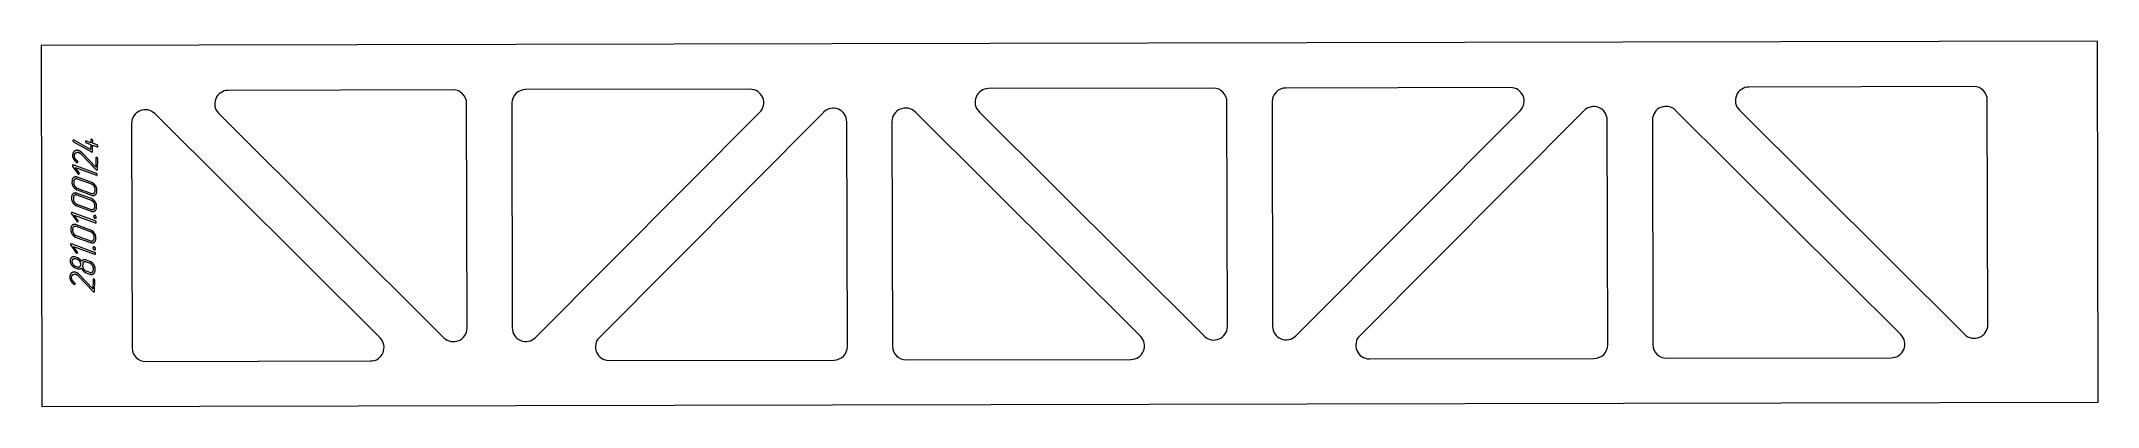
# Model space of a CAD drawing. Header units: millimetres. Extents: x -1 to 2275, y 0 to 405.
import ezdxf

# ---------------------------------------------------------------- set-up
doc = ezdxf.new("R2010")
doc.units = ezdxf.units.MM
doc.linetypes.add('K5LT_BASIC', pattern=[0])
doc.layers.add('Engraving', color=7, linetype='Continuous')

msp = doc.modelspace()

# ---------------------------------------------------------------- linework, layer by layer
at = {"color": 143, "linetype": 'K5LT_BASIC', "lineweight": 15, "true_color": 0x33acca}
for p, q in [((2274.3, 404.9), (-0.9, 400)), ((-0.9, 400), (0, 0)), ((2274.3, 404.9), (2275.1, 4.9)), ((454.9, 351), (206.2, 350.4)), ((783.7, 351.7), (534.9, 351.2)), ((1296.4, 352.8), (1047.6, 352.3)), ((1625.2, 353.5), (1376.4, 353)), ((2137.8, 354.6), (1889, 354.1)), ((374.2, 76.4), (124.9, 324.7)), ((195.6, 324.8), (444.9, 76.6)), ((470.5, 87.2), (470, 336)), ((520, 336.1), (520.5, 87.3)), ((546.2, 76.8), (794.4, 326.1)), ((865.1, 326.3), (616.9, 76.9)), ((1215.6, 78.2), (966.3, 326.5)), ((1037, 326.6), (1286.4, 78.4)), ((1311.9, 89.1), (1311.4, 337.8)), ((1361.4, 338), (1361.9, 89.2)), ((1387.6, 78.6), (1635.8, 327.9)), ((1706.5, 328.1), (1458.3, 78.8)), ((2057.1, 80.1), (1807.7, 328.3)), ((1878.5, 328.5), (2127.8, 80.2)), ((2153.4, 90.9), (2152.8, 339.7)), ((99.3, 314), (99.9, 65.2)), ((891.3, 66.9), (890.7, 315.7)), ((940.7, 315.8), (941.3, 67)), ((1732.7, 68.8), (1732.2, 317.6)), ((1782.2, 317.7), (1782.7, 68.9)), ((114.9, 50.2), (363.7, 50.8)), ((627.5, 51.4), (876.3, 51.9)), ((956.3, 52.1), (1205.1, 52.6)), ((1468.9, 53.2), (1717.7, 53.7)), ((1797.7, 53.9), (2046.5, 54.4)), ((2275.1, 4.9), (0, 0))]:
    msp.add_line(p, q, dxfattribs=at)
for centre, start, end in [((206.2, 335.4), 90.1245, 225.1245), ((455, 336), 0.1245, 90.1245), ((535, 336.2), 90.1245, 180.1245), ((783.8, 336.7), 315.1245, 90.1245), ((1047.6, 337.3), 90.1245, 225.1245), ((1296.4, 337.8), 0.1245, 90.1245), ((1376.4, 338), 90.1245, 180.1245), ((1625.2, 338.5), 315.1245, 90.1245), ((1889, 339.1), 90.1245, 225.1245), ((2137.8, 339.6), 0.1245, 90.1245), ((114.3, 314), 45.1245, 180.1245), ((875.7, 315.7), 0.1245, 135.1245), ((955.7, 315.9), 45.1245, 180.1245), ((1717.2, 317.5), 0.1245, 135.1245), ((1797.2, 317.7), 45.1245, 180.1245), ((363.6, 65.8), 270.1245, 45.1245), ((455.5, 87.2), 225.1245, 0.1245), ((535.5, 87.4), 180.1245, 315.1245), ((627.5, 66.4), 135.1245, 270.1245), ((1205.1, 67.6), 270.1245, 45.1245), ((1296.9, 89), 225.1245, 0.1245), ((1376.9, 89.2), 180.1245, 315.1245), ((1468.9, 68.2), 135.1245, 270.1245), ((1717.7, 68.7), 270.1245, 0.1245), ((1797.7, 68.9), 180.1245, 270.1245), ((2046.5, 69.4), 270.1245, 45.1245), ((2138.4, 90.9), 225.1245, 0.1245), ((114.9, 65.2), 180.1245, 270.1245), ((876.3, 66.9), 270.1245, 0.1245), ((956.3, 67.1), 180.1245, 270.1245)]:
    msp.add_arc(centre, 15, start, end, dxfattribs=at)
at = {"layer": 'Engraving', "color": 143, "linetype": 'K5LT_BASIC', "lineweight": 15, "true_color": 0x33acca}
for p, q in [((34.3, 294.7), (34.5, 294)), ((35, 293.5), (54.7, 282.3)), ((35.5, 295.3), (35.3, 295.4)), ((53.9, 284.8), (35.5, 295.3)), ((42.3, 280.8), (42.9, 280.2)), ((42.9, 280.2), (43.7, 279.5)), ((43.7, 279.5), (59.9, 262.6)), ((59.5, 265.5), (44.8, 280.8)), ((49.1, 292.3), (54.1, 290.5)), ((54.1, 292.5), (49.2, 294.3)), ((54.1, 290.5), (53.9, 284.8)), ((54.2, 295.5), (54.1, 292.5)), ((54.7, 282.3), (54.9, 282.2)), ((55.9, 282.8), (56.1, 289.8)), ((56.1, 291.8), (56.2, 294.8)), ((61, 290), (56.1, 291.8)), ((56.1, 289.8), (61, 288)), ((59.7, 275.5), (59.5, 265.5)), ((61.4, 262.9), (61.7, 274.8)), ((33.9, 266.3), (39.7, 258.2)), ((60.3, 258.4), (34.7, 267.8)), ((37, 264.9), (60.3, 256.4)), ((41.1, 259.1), (37, 264.9)), ((38.4, 270.7), (38.8, 270.5)), ((55.1, 248.4), (39.3, 254.2)), ((55.1, 246.4), (39.3, 252.2)), ((32.9, 232.6), (32.8, 230.6)), ((33.3, 250.3), (33.2, 248.4)), ((34.8, 231.8), (34.8, 229.9)), ((35.2, 249.6), (35.2, 247.6)), ((54.7, 230.6), (38.9, 236.4)), ((54.7, 228.6), (38.9, 234.4)), ((39, 242.2), (54.8, 236.4)), ((39, 240.2), (54.8, 234.4)), ((58.9, 239), (58.9, 241)), ((60.8, 238.3), (60.9, 240.2)), ((32.7, 213.7), (38.5, 205.6)), ((59.1, 205.8), (33.5, 215.2)), ((35.8, 212.3), (59.1, 203.8)), ((39.9, 206.5), (35.8, 212.3)), ((38.6, 224.4), (54.4, 218.7)), ((38.6, 222.4), (54.4, 216.7)), ((58.5, 221.2), (58.5, 223.2)), ((60.4, 220.5), (60.5, 222.5)), ((32.1, 197.8), (32, 195.8)), ((34, 197), (34, 195)), ((37.8, 189.6), (53.6, 183.9)), ((37.8, 187.6), (53.6, 181.9)), ((53.9, 195.8), (38.1, 201.6)), ((53.9, 193.8), (38.1, 199.6)), ((57.7, 186.4), (57.7, 188.4)), ((59.6, 185.7), (59.7, 187.7)), ((31.2, 161.9), (31.2, 161.3)), ((31.2, 161.3), (31.3, 160.6)), ((31.3, 160.6), (31.6, 159.5)), ((31.9, 178.9), (37.7, 170.8)), ((58.3, 171), (32.7, 180.4)), ((39.1, 171.7), (35, 177.5)), ((35, 177.5), (58.3, 169)), ((36, 166.1), (35, 166.2)), ((36.7, 166), (36, 166.1)), ((37.3, 165.8), (36.7, 166)), ((39.3, 163), (37.2, 163.8)), ((39.3, 165), (37.3, 165.8)), ((53.1, 159), (49.1, 160.4)), ((53.1, 161), (49.2, 162.4)), ((37, 153.8), (39, 153.1)), ((37.1, 155.8), (39.1, 155.1)), ((39.2, 146), (39.9, 145.4)), ((39.9, 145.4), (40.6, 144.8)), ((40.6, 144.8), (56.8, 127.8)), ((56.4, 130.7), (41.8, 146)), ((45.1, 157.9), (45, 155.9)), ((48.8, 148.5), (52.8, 147.1)), ((48.9, 150.5), (52.8, 149)), ((56.6, 140.7), (56.4, 130.7)), ((56.9, 151.6), (56.9, 153.6)), ((58.3, 128.1), (58.6, 140)), ((58.9, 150.9), (58.9, 152.8)), ((35.4, 135.9), (35.7, 135.7))]:
    msp.add_line(p, q, dxfattribs=at)
for points in [[(54.5, 296.1), (54.2, 295.9), (54.2, 295.5)], [(55.2, 296.2), (54.8, 296.3), (54.5, 296.1)], [(55.9, 295.6), (55.6, 296), (55.2, 296.2)], [(35.9, 283), (34, 281.5), (33.9, 278.7)], [(33.9, 278.7), (33.8, 276.6), (34.9, 274.6)], [(34.6, 295.3), (34.3, 295.1), (34.3, 294.7)], [(34.5, 294), (34.6, 293.7), (35, 293.5)], [(35.3, 295.4), (34.8, 295.6), (34.6, 295.3)], [(34.9, 274.6), (36.1, 272.4), (38.4, 270.7)], [(40.9, 283.6), (38, 284.7), (35.9, 283)], [(35.9, 278), (35.9, 279), (36.3, 279.9)], [(36.6, 275.2), (35.9, 276.7), (35.9, 278)], [(36.3, 279.9), (36.7, 280.7), (37.4, 281.2)], [(39.2, 272.3), (37.3, 273.7), (36.6, 275.2)], [(37.4, 281.2), (38.8, 282.3), (40.8, 281.6)], [(40.8, 281.6), (41.6, 281.3), (42.3, 280.8)], [(42.7, 282.6), (41.8, 283.3), (40.9, 283.6)], [(44.8, 280.8), (43.7, 282), (42.7, 282.6)], [(48.4, 294.3), (48.2, 294), (48.2, 293.7)], [(48.2, 293.7), (48.2, 293.3), (48.5, 292.9)], [(49.2, 294.3), (48.7, 294.5), (48.4, 294.3)], [(48.5, 292.9), (48.8, 292.4), (49.1, 292.3)], [(54.9, 282.2), (55.3, 282), (55.6, 282.2)], [(55.6, 282.2), (55.9, 282.4), (55.9, 282.8)], [(56.2, 294.8), (56.2, 295.3), (55.9, 295.6)], [(60, 276.1), (59.7, 275.9), (59.7, 275.5)], [(60.7, 276.2), (60.4, 276.3), (60, 276.1)], [(61.4, 275.7), (61.1, 276), (60.7, 276.2)], [(61.8, 289.4), (61.5, 289.8), (61, 290)], [(61, 288), (61.5, 287.8), (61.7, 288)], [(61.7, 274.8), (61.7, 275.3), (61.4, 275.7)], [(61.7, 288), (62, 288.4), (62, 288.6)], [(62, 288.6), (62, 289.1), (61.8, 289.4)], [(35.1, 253.9), (33.3, 252.8), (33.3, 250.3)], [(33.9, 267.7), (33.7, 267.5), (33.7, 267.1)], [(33.7, 267.1), (33.7, 266.7), (33.9, 266.3)], [(34.7, 267.8), (34.2, 267.9), (33.9, 267.7)], [(39.3, 254.2), (36.9, 255.1), (35.1, 253.9)], [(36.5, 252), (35.3, 251.3), (35.2, 249.6)], [(39.3, 252.2), (37.7, 252.8), (36.5, 252)], [(38.8, 270.5), (39.2, 270.4), (39.5, 270.6)], [(39.6, 271.8), (39.5, 272.1), (39.2, 272.3)], [(39.5, 270.6), (39.8, 270.8), (39.8, 271.2)], [(39.8, 271.2), (39.7, 271.6), (39.6, 271.8)], [(39.7, 258.2), (40.2, 257.7), (40.4, 257.7)], [(40.4, 257.7), (40.8, 257.5), (41.1, 257.7)], [(41.4, 258.3), (41.4, 258.7), (41.1, 259.1)], [(41.1, 257.7), (41.4, 257.9), (41.4, 258.3)], [(59.9, 262.6), (60, 262.4), (60.3, 262.3)], [(60.3, 262.3), (60.7, 262.2), (61.1, 262.3)], [(61.1, 257.8), (60.8, 258.2), (60.3, 258.4)], [(60.3, 256.4), (60.8, 256.2), (61, 256.4)], [(61, 256.4), (61.3, 256.8), (61.3, 257)], [(61.1, 262.3), (61.4, 262.5), (61.4, 262.9)], [(61.3, 257), (61.3, 257.5), (61.1, 257.8)], [(32.8, 230.6), (32.8, 228.1), (34.5, 225.7)], [(34.7, 236.2), (32.9, 235), (32.9, 232.6)], [(33.2, 248.4), (33.2, 245.8), (34.9, 243.5)], [(38.9, 236.4), (36.4, 237.3), (34.7, 236.2)], [(36.1, 234.2), (34.9, 233.5), (34.8, 231.8)], [(34.8, 229.9), (34.7, 228.2), (35.9, 226.6)], [(34.9, 243.5), (36.6, 241.1), (39, 240.2)], [(35.2, 247.6), (35.2, 246), (36.3, 244.4)], [(38.9, 234.4), (37.3, 235), (36.1, 234.2)], [(36.3, 244.4), (37.4, 242.8), (39, 242.2)], [(58.8, 227.3), (57.1, 229.7), (54.7, 230.6)], [(57.4, 226.4), (56.4, 228), (54.7, 228.6)], [(54.8, 236.4), (56.4, 235.9), (57.6, 236.6)], [(54.8, 234.4), (57.3, 233.5), (59, 234.8)], [(59.2, 245.1), (57.5, 247.5), (55.1, 248.4)], [(57.9, 244.2), (56.8, 245.8), (55.1, 246.4)], [(57.6, 236.6), (58.8, 237.4), (58.9, 239)], [(58.9, 241), (59, 242.6), (57.9, 244.2)], [(59, 234.8), (60.8, 236), (60.8, 238.3)], [(60.9, 240.2), (60.9, 242.7), (59.2, 245.1)], [(32.7, 215.1), (32.5, 214.9), (32.5, 214.5)], [(32.5, 214.5), (32.5, 214.1), (32.7, 213.7)], [(33.5, 215.2), (33, 215.3), (32.7, 215.1)], [(34.5, 225.7), (36.2, 223.3), (38.6, 222.4)], [(35.9, 226.6), (37, 225), (38.6, 224.4)], [(38.5, 205.6), (39, 205.1), (39.2, 205.1)], [(39.2, 205.1), (39.6, 204.9), (39.9, 205.1)], [(40.2, 205.7), (40.2, 206.1), (39.9, 206.5)], [(39.9, 205.1), (40.2, 205.3), (40.2, 205.7)], [(54.4, 218.7), (56, 218.1), (57.2, 218.9)], [(54.4, 216.7), (56.9, 215.8), (58.6, 217)], [(57.2, 218.9), (58.4, 219.6), (58.5, 221.2)], [(57.7, 211.7), (57.3, 211.4), (57.2, 210.9)], [(57.2, 210.9), (57.2, 210.2), (57.8, 209.6)], [(58.5, 223.2), (58.5, 224.8), (57.4, 226.4)], [(58.8, 211.9), (58.2, 212.1), (57.7, 211.7)], [(57.8, 209.6), (58.3, 209), (58.7, 208.9)], [(58.6, 217), (60.4, 218.2), (60.4, 220.5)], [(58.7, 208.9), (59.3, 208.7), (59.8, 208.9)], [(60.5, 222.5), (60.5, 225), (58.8, 227.3)], [(59.7, 211.1), (59.3, 211.7), (58.8, 211.9)], [(59.9, 205.2), (59.6, 205.6), (59.1, 205.8)], [(60.2, 209.8), (60.2, 210.5), (59.7, 211.1)], [(59.8, 208.9), (60.2, 209.1), (60.2, 209.8)], [(60.1, 204.4), (60.1, 204.9), (59.9, 205.2)], [(32, 195.8), (32, 193.3), (33.7, 190.9)], [(33.9, 201.3), (32.1, 200.2), (32.1, 197.8)], [(33.7, 190.9), (35.4, 188.5), (37.8, 187.6)], [(38.1, 201.6), (35.7, 202.5), (33.9, 201.3)], [(35.3, 199.4), (34.1, 198.7), (34, 197)], [(34, 195), (34, 193.4), (35.1, 191.8)], [(35.1, 191.8), (36.2, 190.2), (37.8, 189.6)], [(38.1, 199.6), (36.5, 200.2), (35.3, 199.4)], [(53.6, 183.9), (55.2, 183.3), (56.4, 184)], [(53.6, 181.9), (56.1, 181), (57.8, 182.2)], [(58, 192.5), (56.3, 194.9), (53.9, 195.8)], [(56.7, 191.6), (55.6, 193.2), (53.9, 193.8)], [(56.4, 184), (57.6, 184.8), (57.7, 186.4)], [(57.7, 188.4), (57.8, 190), (56.7, 191.6)], [(57.8, 182.2), (59.6, 183.4), (59.6, 185.7)], [(59.7, 187.7), (59.7, 190.1), (58, 192.5)], [(59.1, 203.8), (59.6, 203.6), (59.8, 203.8)], [(59.8, 203.8), (60.1, 204.3), (60.1, 204.4)], [(33.1, 165.6), (31.3, 164.4), (31.2, 161.9)], [(31.6, 159.5), (32, 158.3), (32.8, 157.1)], [(32, 180.3), (31.7, 180.1), (31.7, 179.7)], [(31.7, 179.7), (31.7, 179.3), (31.9, 178.9)], [(32.7, 180.4), (32.2, 180.5), (32, 180.3)], [(35, 166.2), (33.9, 166.1), (33.1, 165.6)], [(34.4, 163.6), (33.3, 162.9), (33.2, 161.2)], [(33.2, 161.2), (33.2, 159.6), (34.3, 158)], [(37.2, 163.8), (35.6, 164.4), (34.4, 163.6)], [(37.7, 170.8), (38.2, 170.3), (38.4, 170.3)], [(38.4, 170.3), (38.8, 170.1), (39.1, 170.3)], [(39.4, 170.9), (39.4, 171.3), (39.1, 171.7)], [(39.1, 170.3), (39.4, 170.5), (39.4, 170.9)], [(41.8, 163.5), (40.7, 164.5), (39.3, 165)], [(42, 160.8), (40.9, 162.4), (39.3, 163)], [(43.8, 161.1), (42.9, 162.6), (41.8, 163.5)], [(43.1, 157.6), (43.1, 159.2), (42, 160.8)], [(46, 162.6), (44.5, 162.3), (43.8, 161.1)], [(46.3, 160.3), (45.1, 159.6), (45.1, 157.9)], [(49.2, 162.4), (47.5, 163), (46, 162.6)], [(49.1, 160.4), (47.5, 161), (46.3, 160.3)], [(57.3, 157.7), (55.6, 160.1), (53.1, 161)], [(56.9, 176.9), (56.5, 176.6), (56.4, 176.1)], [(56.4, 176.1), (56.4, 175.4), (57, 174.8)], [(58, 177), (57.4, 177.2), (56.9, 176.9)], [(57, 174.8), (57.6, 174.2), (57.9, 174.1)], [(57.9, 174.1), (58.5, 173.8), (59, 174.1)], [(59, 176.3), (58.5, 176.9), (58, 177)], [(59.1, 170.4), (58.8, 170.8), (58.3, 171)], [(58.3, 169), (58.8, 168.8), (59, 169)], [(59.4, 175), (59.4, 175.7), (59, 176.3)], [(59, 174.1), (59.4, 174.3), (59.4, 175)], [(59, 169), (59.3, 169.4), (59.3, 169.6)], [(59.3, 169.6), (59.3, 170.1), (59.1, 170.4)], [(32.9, 148.3), (30.9, 146.7), (30.8, 143.9)], [(30.8, 143.9), (30.8, 141.8), (31.8, 139.8)], [(31.8, 139.8), (33, 137.6), (35.4, 135.9)], [(32.8, 157.1), (34.7, 154.7), (37, 153.8)], [(32.8, 143.2), (32.9, 144.2), (33.3, 145.1)], [(33.5, 140.4), (32.8, 141.9), (32.8, 143.2)], [(37.8, 148.8), (34.9, 149.9), (32.9, 148.3)], [(33.3, 145.1), (33.7, 145.9), (34.3, 146.4)], [(36.1, 137.5), (34.3, 138.9), (33.5, 140.4)], [(34.3, 158), (35.4, 156.4), (37.1, 155.8)], [(34.3, 146.4), (35.7, 147.5), (37.7, 146.8)], [(36.5, 137), (36.4, 137.3), (36.1, 137.5)], [(36.7, 136.4), (36.7, 136.8), (36.5, 137)], [(37.7, 146.8), (38.5, 146.5), (39.2, 146)], [(39.7, 147.8), (38.7, 148.5), (37.8, 148.8)], [(39, 153.1), (40.4, 152.6), (41.6, 152.7)], [(39.1, 155.1), (40.7, 154.5), (41.9, 155.2)], [(41.8, 146), (40.6, 147.2), (39.7, 147.8)], [(41.6, 152.7), (42.8, 152.9), (43.7, 153.6)], [(41.9, 155.2), (43, 155.9), (43.1, 157.6)], [(43.7, 153.6), (44.6, 151.7), (46, 150.4)], [(45, 155.9), (45, 154.3), (46.1, 152.7)], [(46, 150.4), (47.3, 149), (48.8, 148.5)], [(46.1, 152.7), (47.3, 151.1), (48.9, 150.5)], [(52.8, 149), (54.4, 148.5), (55.6, 149.2)], [(52.8, 147.1), (55.3, 146.1), (57, 147.4)], [(55.8, 156.8), (54.7, 158.4), (53.1, 159)], [(55.6, 149.2), (56.8, 150), (56.9, 151.6)], [(56.9, 153.6), (57, 155.2), (55.8, 156.8)], [(57, 141.3), (56.6, 141.1), (56.6, 140.7)], [(57, 147.4), (58.8, 148.6), (58.9, 150.9)], [(57.6, 141.4), (57.3, 141.5), (57, 141.3)], [(58.9, 152.8), (59, 155.3), (57.3, 157.7)], [(58.3, 140.9), (58, 141.2), (57.6, 141.4)], [(58.6, 140), (58.6, 140.5), (58.3, 140.9)], [(35.7, 135.7), (36.2, 135.6), (36.4, 135.8)], [(36.4, 135.8), (36.7, 136), (36.7, 136.4)], [(56.8, 127.8), (57, 127.6), (57.2, 127.5)], [(57.2, 127.5), (57.7, 127.4), (58, 127.5)], [(58, 127.5), (58.3, 127.8), (58.3, 128.1)]]:
    msp.add_open_spline(points, degree=2, dxfattribs=at)

doc.saveas('drawing.dxf')
